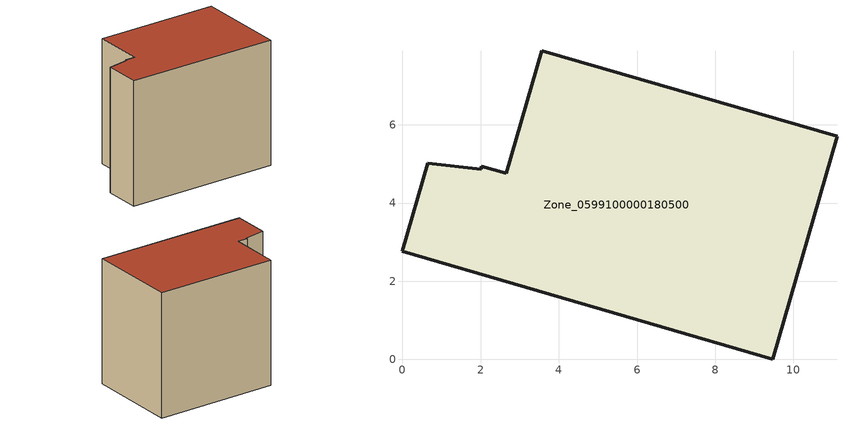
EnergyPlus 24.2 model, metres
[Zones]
Zone_0599100000180500
 floor ground (C_G): 2.02,4.87 2.02,4.95 2.66,4.77 3.56,7.9 11.12,5.71 9.47,0 0,2.77 0.65,5.01 z3.06
 wall outside (C_F): 9.47,0 11.12,5.71 3.56,7.9 2.66,4.77 2.02,4.95 2.02,4.87 0.65,5.01 0,2.77 9.47,0 z3.06:11.1
 roof outside (C_R): 2.02,4.95 2.02,4.87 0.65,5.01 0,2.77 9.47,0 11.12,5.71 3.56,7.9 2.66,4.77 z11.1
[BUILDING]
Pand.0599100000180500: North Axis=0; Terrain=City; Loads Convergence Tolerance Value=0.04; Temperature Convergence Tolerance Value=0.4; Solar Distribution=FullExterior; Maximum Number of Warmup Days=25; Minimum Number of Warmup Days=1
[Site:Location]
Rotterdam.The.Hague.AP_ZH_NLD Design_Conditions: Latitude=51.96; Longitude=4.45; Time Zone=1; Elevation=-4.5
[SITE:GROUNDTEMPERATURE:BUILDINGSURFACE]
18, 18, 18, 18, 18, 18, 18, 18, 18, 18, 18, 18
[MATERIAL] Thermal Absorptance=0.9; Solar Absorptance=0.7; Visible Absorptance=0.7
Name | Roughness | Thickness | Conductivity | Density | Specific Heat
G.TI.1946-1964 | MediumSmooth | 0.15 | 1 | 540 | 1210
F.TI.1946-1964 | Rough | 0.3 | 0.857143 | 1920 | 840
R.TI.1946-1964 | MediumRough | 0.2 | 0.277778 | 1500 | 1000
[CONSTRUCTION]
C_G: G.TI.1946-1964
C_F: F.TI.1946-1964
C_R: R.TI.1946-1964
[ZONE]
Zone_0599100000180500: Type=1; Multiplier=1; Ceiling Height=Autocalculate; Volume=Autocalculate; Floor Area=autocalculate; Part of Total Floor Area=Yes
[ZONEINFILTRATION:DESIGNFLOWRATE]
Infil_Zone_0599100000180500: Zone or ZoneList or Space or SpaceList=Zone_0599100000180500; Schedule=AlwaysOn; Design Flow Rate Calculation Method=Flow/Area; Flow Rate per Floor Area=0.003; Constant Term Coefficient=1; Temperature Term Coefficient=0; Velocity Term Coefficient=0; Velocity Squared Term Coefficient=0
[HVACTEMPLATE:ZONE:IDEALLOADSAIRSYSTEM]
Zone_0599100000180500: Maximum Heating Supply Air Temperature=50; Minimum Cooling Supply Air Temperature=13; Maximum Heating Supply Air Humidity Ratio=0.0156; Minimum Cooling Supply Air Humidity Ratio=0.0077; Heating Limit=NoLimit; Cooling Limit=NoLimit; Dehumidification Control Type=ConstantSensibleHeatRatio; Cooling Sensible Heat Ratio=0.7; Dehumidification Setpoint=60; Humidification Control Type=None; Humidification Setpoint=30; Outdoor Air Method=None; Outdoor Air Flow Rate per Person=0.00944; Outdoor Air Flow Rate per Zone Floor Area=0; Outdoor Air Flow Rate per Zone=0; Demand Controlled Ventilation Type=None; Outdoor Air Economizer Type=NoEconomizer; Heat Recovery Type=None; Sensible Heat Recovery Effectiveness=0.7; Latent Heat Recovery Effectiveness=0.65
[ZONECONTROL:THERMOSTAT]
ThermostatControl_Zone_0599100000180500: Zone or ZoneList=Zone_0599100000180500; Control Type Schedule=DualSetpointControlType; Control 1=Thermostat_Zone_0599100000180500; Temperature Difference Between Cutout And Setpoint=0
[THERMOSTATSETPOINT:DUALSETPOINT]
Thermostat_Zone_0599100000180500: Heating Setpoint Temperature Schedule=HeatingSetpoint_Zone_0599100000180500; Cooling Setpoint Temperature Schedule=CoolingSetpoint_Zone_0599100000180500
[SCHEDULE:COMPACT]
HeatingSetpoint_Zone_0599100000180500: Through: 12/31, For: AllDays, Until: 24:00, 21
CoolingSetpoint_Zone_0599100000180500: Through: 12/31, For: AllDays, Until: 24:00, 24
DualSetpointControlType: Through: 12/31, For: AllDays, Until: 24:00, 4
AlwaysOn: Through: 12/31, For: AllDays, Until: 24:00, 1
